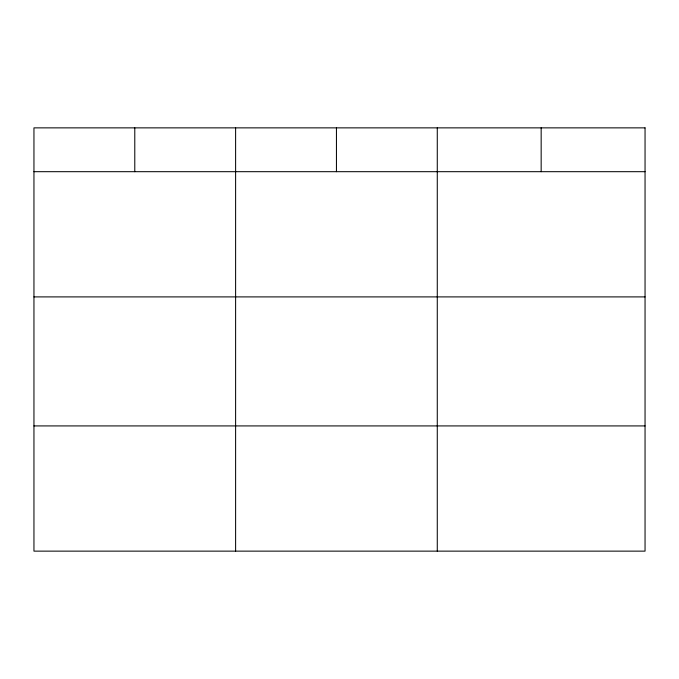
<?xml version="1.0" encoding="UTF-8"?>
<svg xmlns="http://www.w3.org/2000/svg" width="679" height="679" viewBox="0 0 679 679"><rect width="100%" height="100%" fill="white"/><g stroke="black" fill="none" stroke-linecap="round" stroke-linejoin="round"><path stroke-width="1.02" d="M33.95 171.685L645.05 171.685M33.95 296.901L645.05 296.901M33.95 425.92L645.05 425.92M541.163 127.864L541.163 171.685M437.276 127.864L437.276 551.136M336.445 127.864L336.445 171.685M235.613 127.864L235.613 551.136M134.782 127.864L134.782 171.685M645.05 127.864L33.95 127.864L33.95 551.136L645.05 551.136L645.05 127.864"/></g></svg>
